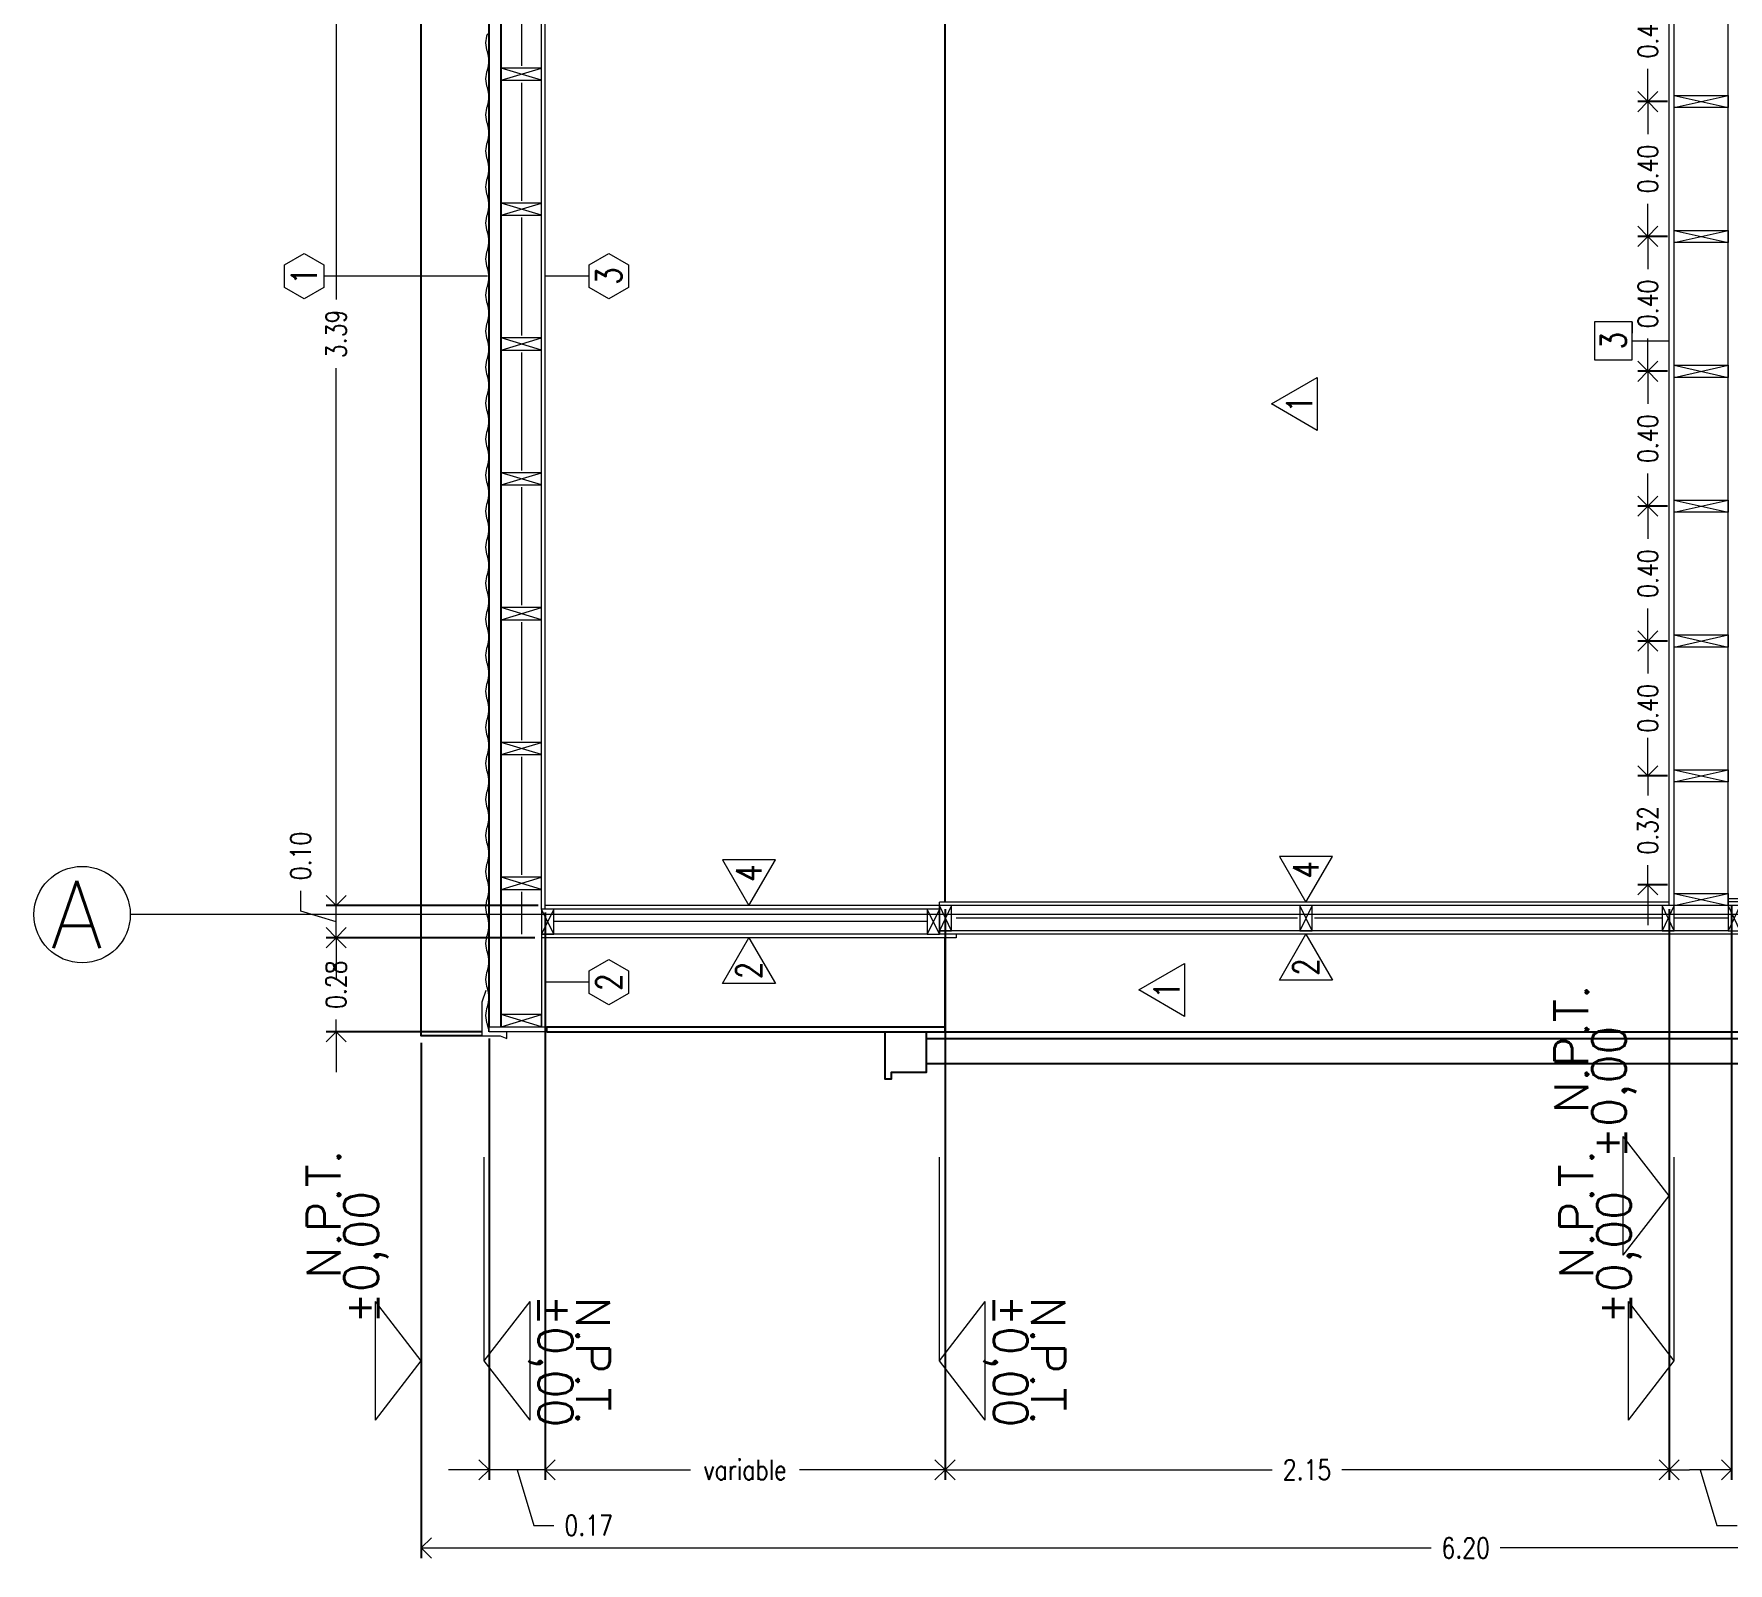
# Model space of a CAD drawing. Header units: metres. Extents: x -2 to 612, y -64 to 156.
# Drawn here: x 571.8 to 576.83, y 21.38 to 25.91 of the extents above; entities that cross this region are included whole.
import ezdxf
from ezdxf.enums import TextEntityAlignment as Align

# ---------------------------------------------------------------- set-up
doc = ezdxf.new("R2010")
doc.units = ezdxf.units.M
doc.header["$LTSCALE"] = 5
doc.header["$MEASUREMENT"] = 0
doc.linetypes.add('HIDDEN', pattern=[0.375, 0.25, -0.125])
doc.layers.get('0').update_dxf_attribs({"color": 30})
doc.layers.get('DEFPOINTS').update_dxf_attribs({"color": 210})
for name, color, linetype, lineweight in [('A-ANNO-DIMS', 3, 'Continuous', 18), ('A-ANNO-SYMB', 3, 'Continuous', 18), ('A-ANNO-TEXT', 3, 'Continuous', 18), ('A-DETL-MBND', 3, 'Continuous', 18), ('A-ELEV-MBE2', 4, 'Continuous', 25), ('A-WALL-PATT', 8, 'Continuous', 18), ('A-WALL-STUD', 3, 'Continuous', 18)]:
    doc.layers.add(name, color=color, linetype=linetype, lineweight=lineweight)
doc.styles.add('E-ROMANS', font='romans.shx', dxfattribs={"width": 0.8})
doc.dimstyles.new('E-0050_ARW_12', dxfattribs={"dimscale": 0.001, "dimtxt": 60, "dimasz": 60, "dimexe": 30, "dimexo": 20, "dimgap": 30, "dimtad": 0, "dimzin": 0, "dimdsep": 46, "dimtxsty": 'E-ROMANS', "dimblk": 'OPEN90', "dimcen": 30, "dimclrd": 256, "dimclre": 256, "dimclrt": 256, "dimadec": 0, "dimazin": 0, "dimtfac": 1, "dimtmove": 1, "dimatfit": 3, "dimldrblk": 'OPEN90', "dimfxl": 1, "dimtfill": 1, "dimtolj": 1, "dimtzin": 0, "dimlwd": -1, "dimarcsym": 0})

# ---------------------------------------------------------------- blocks, each defined once
blk = doc.blocks.new('_Open90')
at = {"color": 0, "linetype": 'ByBlock', "lineweight": -2}
for p, q in [((0, 0), (-1, 0)), ((-0.5, 0.5), (0, 0)), ((0, 0), (-0.5, -0.5))]:
    blk.add_line(p, q, dxfattribs=at)
blk = doc.blocks.new('*D898')
at = {"layer": 'A-ANNO-DIMS', "transparency": 16777216}
for p, q in [((576.5875, 23.7705), (576.5875, 23.8305)), ((576.5875, 23.7105), (576.5875, 23.6522)), ((576.5875, 23.3875), (576.5875, 23.4459)), ((576.5875, 23.3275), (576.5875, 23.2675))]:
    blk.add_line(p, q, dxfattribs=at)
at = {"layer": 'A-ANNO-DIMS', "lineweight": -2, "transparency": 16777216}
for p, q in [((576.6457, 23.7105), (576.5575, 23.7105)), ((576.6457, 23.3875), (576.5575, 23.3875))]:
    blk.add_line(p, q, dxfattribs=at)
at = {"layer": 'DEFPOINTS', "color": 0, "transparency": 16777216}
for p in [(576.5875, 23.7105), (576.6657, 23.7105), (576.6657, 23.3875)]:
    blk.add_point(p, dxfattribs=at)
at = {"layer": 'A-ANNO-DIMS', "transparency": 16777216, "xscale": 0.06, "yscale": 0.06, "zscale": 0.06}
for p, rotation in [((576.5875, 23.7105), 270), ((576.5875, 23.3875), 90)]:
    blk.add_blockref('_Open90', p, dxfattribs=dict(at, rotation=rotation))
at = {"layer": 'A-ANNO-DIMS', "transparency": 16777216, "insert": (576.5875, 23.549), "char_height": 0.06, "attachment_point": 5, "rotation": 90, "style": 'E-ROMANS', "bg_fill": 3, "box_fill_scale": 1.25, "bg_fill_color": 256, "bg_fill_true_color": 13158600, "bg_fill_transparency": 0}
blk.add_mtext('\\A1;0.32', dxfattribs=at)
blk = doc.blocks.new('*D899')
at = {"layer": 'A-ANNO-DIMS', "lineweight": -2, "transparency": 16777216}
for p, q in [((576.6457, 24.1105), (576.5575, 24.1105)), ((576.6457, 23.7105), (576.5575, 23.7105))]:
    blk.add_line(p, q, dxfattribs=at)
at = {"layer": 'A-ANNO-DIMS', "transparency": 16777216}
for p, q in [((576.5875, 24.0505), (576.5875, 24.0137)), ((576.5875, 23.7705), (576.5875, 23.8074))]:
    blk.add_line(p, q, dxfattribs=at)
at = {"layer": 'DEFPOINTS', "color": 0, "transparency": 16777216}
for p in [(576.5875, 24.1105), (576.6657, 24.1105), (576.6657, 23.7105)]:
    blk.add_point(p, dxfattribs=at)
at = {"layer": 'A-ANNO-DIMS', "transparency": 16777216, "xscale": 0.06, "yscale": 0.06, "zscale": 0.06}
for p, rotation in [((576.5875, 24.1105), 90), ((576.5875, 23.7105), 270)]:
    blk.add_blockref('_Open90', p, dxfattribs=dict(at, rotation=rotation))
at = {"layer": 'A-ANNO-DIMS', "transparency": 16777216, "insert": (576.5875, 23.9105), "char_height": 0.06, "attachment_point": 5, "rotation": 90, "style": 'E-ROMANS', "bg_fill": 3, "box_fill_scale": 1.25, "bg_fill_color": 256, "bg_fill_true_color": 13158600, "bg_fill_transparency": 0}
blk.add_mtext('\\A1;0.40', dxfattribs=at)
blk = doc.blocks.new('*D900')
at = {"layer": 'A-ANNO-DIMS', "lineweight": -2, "transparency": 16777216}
for p, q in [((576.6457, 24.5105), (576.5575, 24.5105)), ((576.6457, 24.1105), (576.5575, 24.1105))]:
    blk.add_line(p, q, dxfattribs=at)
at = {"layer": 'A-ANNO-DIMS', "transparency": 16777216}
for p, q in [((576.5875, 24.4505), (576.5875, 24.4137)), ((576.5875, 24.1705), (576.5875, 24.2074))]:
    blk.add_line(p, q, dxfattribs=at)
at = {"layer": 'DEFPOINTS', "color": 0, "transparency": 16777216}
for p in [(576.5875, 24.5105), (576.6657, 24.5105), (576.6657, 24.1105)]:
    blk.add_point(p, dxfattribs=at)
at = {"layer": 'A-ANNO-DIMS', "transparency": 16777216, "xscale": 0.06, "yscale": 0.06, "zscale": 0.06}
for p, rotation in [((576.5875, 24.5105), 90), ((576.5875, 24.1105), 270)]:
    blk.add_blockref('_Open90', p, dxfattribs=dict(at, rotation=rotation))
at = {"layer": 'A-ANNO-DIMS', "transparency": 16777216, "insert": (576.5875, 24.3105), "char_height": 0.06, "attachment_point": 5, "rotation": 90, "style": 'E-ROMANS', "bg_fill": 3, "box_fill_scale": 1.25, "bg_fill_color": 256, "bg_fill_true_color": 13158600, "bg_fill_transparency": 0}
blk.add_mtext('\\A1;0.40', dxfattribs=at)
blk = doc.blocks.new('*D901')
at = {"layer": 'A-ANNO-DIMS', "lineweight": -2, "transparency": 16777216}
for p, q in [((576.6457, 24.9105), (576.5575, 24.9105)), ((576.6457, 24.5105), (576.5575, 24.5105))]:
    blk.add_line(p, q, dxfattribs=at)
at = {"layer": 'A-ANNO-DIMS', "transparency": 16777216}
for p, q in [((576.5875, 24.8505), (576.5875, 24.8137)), ((576.5875, 24.5705), (576.5875, 24.6074))]:
    blk.add_line(p, q, dxfattribs=at)
at = {"layer": 'DEFPOINTS', "color": 0, "transparency": 16777216}
for p in [(576.5875, 24.9105), (576.6657, 24.9105), (576.6657, 24.5105)]:
    blk.add_point(p, dxfattribs=at)
at = {"layer": 'A-ANNO-DIMS', "transparency": 16777216, "xscale": 0.06, "yscale": 0.06, "zscale": 0.06}
for p, rotation in [((576.5875, 24.9105), 90), ((576.5875, 24.5105), 270)]:
    blk.add_blockref('_Open90', p, dxfattribs=dict(at, rotation=rotation))
at = {"layer": 'A-ANNO-DIMS', "transparency": 16777216, "insert": (576.5875, 24.7105), "char_height": 0.06, "attachment_point": 5, "rotation": 90, "style": 'E-ROMANS', "bg_fill": 3, "box_fill_scale": 1.25, "bg_fill_color": 256, "bg_fill_true_color": 13158600, "bg_fill_transparency": 0}
blk.add_mtext('\\A1;0.40', dxfattribs=at)
blk = doc.blocks.new('*D902')
at = {"layer": 'A-ANNO-DIMS', "lineweight": -2, "transparency": 16777216}
for p, q in [((576.6457, 25.3105), (576.5575, 25.3105)), ((576.6457, 24.9105), (576.5575, 24.9105))]:
    blk.add_line(p, q, dxfattribs=at)
at = {"layer": 'A-ANNO-DIMS', "transparency": 16777216}
for p, q in [((576.5875, 25.2505), (576.5875, 25.2137)), ((576.5875, 24.9705), (576.5875, 25.0074))]:
    blk.add_line(p, q, dxfattribs=at)
at = {"layer": 'DEFPOINTS', "color": 0, "transparency": 16777216}
for p in [(576.5875, 25.3105), (576.6657, 25.3105), (576.6657, 24.9105)]:
    blk.add_point(p, dxfattribs=at)
at = {"layer": 'A-ANNO-DIMS', "transparency": 16777216, "xscale": 0.06, "yscale": 0.06, "zscale": 0.06}
for p, rotation in [((576.5875, 25.3105), 90), ((576.5875, 24.9105), 270)]:
    blk.add_blockref('_Open90', p, dxfattribs=dict(at, rotation=rotation))
at = {"layer": 'A-ANNO-DIMS', "transparency": 16777216, "insert": (576.5875, 25.1105), "char_height": 0.06, "attachment_point": 5, "rotation": 90, "style": 'E-ROMANS', "bg_fill": 3, "box_fill_scale": 1.25, "bg_fill_color": 256, "bg_fill_true_color": 13158600, "bg_fill_transparency": 0}
blk.add_mtext('\\A1;0.40', dxfattribs=at)
blk = doc.blocks.new('*D903')
at = {"layer": 'A-ANNO-DIMS', "lineweight": -2, "transparency": 16777216}
for p, q in [((576.6457, 25.7105), (576.5575, 25.7105)), ((576.6457, 25.3105), (576.5575, 25.3105))]:
    blk.add_line(p, q, dxfattribs=at)
at = {"layer": 'A-ANNO-DIMS', "transparency": 16777216}
for p, q in [((576.5875, 25.6505), (576.5875, 25.6137)), ((576.5875, 25.3705), (576.5875, 25.4074))]:
    blk.add_line(p, q, dxfattribs=at)
at = {"layer": 'DEFPOINTS', "color": 0, "transparency": 16777216}
for p in [(576.5875, 25.7105), (576.6657, 25.7105), (576.6657, 25.3105)]:
    blk.add_point(p, dxfattribs=at)
at = {"layer": 'A-ANNO-DIMS', "transparency": 16777216, "xscale": 0.06, "yscale": 0.06, "zscale": 0.06}
for p, rotation in [((576.5875, 25.7105), 90), ((576.5875, 25.3105), 270)]:
    blk.add_blockref('_Open90', p, dxfattribs=dict(at, rotation=rotation))
at = {"layer": 'A-ANNO-DIMS', "transparency": 16777216, "insert": (576.5875, 25.5105), "char_height": 0.06, "attachment_point": 5, "rotation": 90, "style": 'E-ROMANS', "bg_fill": 3, "box_fill_scale": 1.25, "bg_fill_color": 256, "bg_fill_true_color": 13158600, "bg_fill_transparency": 0}
blk.add_mtext('\\A1;0.40', dxfattribs=at)
blk = doc.blocks.new('*D904')
at = {"layer": 'A-ANNO-DIMS', "lineweight": -2, "transparency": 16777216}
for p, q in [((576.6457, 26.1105), (576.5575, 26.1105)), ((576.6457, 25.7105), (576.5575, 25.7105))]:
    blk.add_line(p, q, dxfattribs=at)
at = {"layer": 'A-ANNO-DIMS', "transparency": 16777216}
for p, q in [((576.5875, 26.0505), (576.5875, 26.0137)), ((576.5875, 25.7705), (576.5875, 25.8074))]:
    blk.add_line(p, q, dxfattribs=at)
at = {"layer": 'DEFPOINTS', "color": 0, "transparency": 16777216}
for p in [(576.5875, 26.1105), (576.6657, 26.1105), (576.6657, 25.7105)]:
    blk.add_point(p, dxfattribs=at)
at = {"layer": 'A-ANNO-DIMS', "transparency": 16777216, "xscale": 0.06, "yscale": 0.06, "zscale": 0.06}
for p, rotation in [((576.5875, 26.1105), 90), ((576.5875, 25.7105), 270)]:
    blk.add_blockref('_Open90', p, dxfattribs=dict(at, rotation=rotation))
at = {"layer": 'A-ANNO-DIMS', "transparency": 16777216, "insert": (576.5875, 25.9105), "char_height": 0.06, "attachment_point": 5, "rotation": 90, "style": 'E-ROMANS', "bg_fill": 3, "box_fill_scale": 1.25, "bg_fill_color": 256, "bg_fill_true_color": 13158600, "bg_fill_transparency": 0}
blk.add_mtext('\\A1;0.40', dxfattribs=at)
blk = doc.blocks.new('*D1354')
at = {"layer": 'A-ANNO-DIMS', "lineweight": -2, "transparency": 16777216}
for p, q in [((576.6857, 27.6355), (579.9851, 27.6355)), ((579.1657, 23.3465), (579.9851, 23.3465))]:
    blk.add_line(p, q, dxfattribs=at)
at = {"layer": 'A-ANNO-DIMS', "transparency": 16777216}
for p, q in [((579.9551, 27.5755), (579.9551, 25.593)), ((579.9551, 23.4065), (579.9551, 25.389))]:
    blk.add_line(p, q, dxfattribs=at)
at = {"layer": 'DEFPOINTS', "color": 0, "transparency": 16777216}
for p in [(576.6657, 27.6355), (579.9551, 27.6355), (579.1457, 23.3465)]:
    blk.add_point(p, dxfattribs=at)
at = {"layer": 'A-ANNO-DIMS', "transparency": 16777216, "xscale": 0.06, "yscale": 0.06, "zscale": 0.06}
for p, rotation in [((579.9551, 27.6355), 90), ((579.9551, 23.3465), 270)]:
    blk.add_blockref('_Open90', p, dxfattribs=dict(at, rotation=rotation))
at = {"layer": 'A-ANNO-DIMS', "transparency": 16777216, "insert": (579.9551, 25.491), "char_height": 0.06, "attachment_point": 5, "rotation": 90, "style": 'E-ROMANS', "bg_fill": 3, "box_fill_scale": 1.25, "bg_fill_color": 256, "bg_fill_true_color": 13158600, "bg_fill_transparency": 0}
blk.add_mtext('\\A1;4.29', dxfattribs=at)
blk = doc.blocks.new('*D1358')
at = {"layer": 'A-ANNO-DIMS', "transparency": 16777216}
for p, q in [((572.696, 23.2905), (572.696, 23.3505)), ((572.696, 23.2305), (572.696, 23.1942)), ((572.696, 22.9515), (572.696, 22.9879)), ((572.696, 22.8915), (572.696, 22.8315))]:
    blk.add_line(p, q, dxfattribs=at)
at = {"layer": 'A-ANNO-DIMS', "lineweight": -2, "transparency": 16777216}
for p, q in [((573.2857, 23.2305), (572.666, 23.2305)), ((573.1297, 22.9515), (572.666, 22.9515))]:
    blk.add_line(p, q, dxfattribs=at)
at = {"layer": 'DEFPOINTS', "color": 0, "transparency": 16777216}
for p in [(572.696, 23.2305), (573.3057, 23.2305), (573.1497, 22.9515)]:
    blk.add_point(p, dxfattribs=at)
at = {"layer": 'A-ANNO-DIMS', "transparency": 16777216, "xscale": 0.06, "yscale": 0.06, "zscale": 0.06}
for p, rotation in [((572.696, 23.2305), 270), ((572.696, 22.9515), 90)]:
    blk.add_blockref('_Open90', p, dxfattribs=dict(at, rotation=rotation))
at = {"layer": 'A-ANNO-DIMS', "transparency": 16777216, "insert": (572.696, 23.091), "char_height": 0.06, "attachment_point": 5, "rotation": 90, "style": 'E-ROMANS', "bg_fill": 3, "box_fill_scale": 1.25, "bg_fill_color": 256, "bg_fill_true_color": 13158600, "bg_fill_transparency": 0}
blk.add_mtext('\\A1;0.28', dxfattribs=at)
blk = doc.blocks.new('*D1359')
at = {"layer": 'A-ANNO-DIMS', "transparency": 16777216}
for p, q in [((572.696, 23.3855), (572.696, 23.4455)), ((572.591, 23.3095), (572.591, 23.3695)), ((572.696, 23.2305), (572.696, 23.3255)), ((572.696, 23.2305), (572.696, 23.3255)), ((572.696, 23.278), (572.591, 23.3095)), ((572.696, 23.1705), (572.696, 23.1105))]:
    blk.add_line(p, q, dxfattribs=at)
at = {"layer": 'A-ANNO-DIMS', "lineweight": -2, "transparency": 16777216}
for p, q in [((573.2957, 23.3255), (572.666, 23.3255)), ((573.2857, 23.2305), (572.666, 23.2305))]:
    blk.add_line(p, q, dxfattribs=at)
at = {"layer": 'DEFPOINTS', "color": 0, "transparency": 16777216}
for p in [(572.696, 23.3255), (573.3157, 23.3255), (573.3057, 23.2305)]:
    blk.add_point(p, dxfattribs=at)
at = {"layer": 'A-ANNO-DIMS', "transparency": 16777216, "xscale": 0.06, "yscale": 0.06, "zscale": 0.06}
for p, rotation in [((572.696, 23.3255), 270), ((572.696, 23.2305), 90)]:
    blk.add_blockref('_Open90', p, dxfattribs=dict(at, rotation=rotation))
at = {"layer": 'A-ANNO-DIMS', "transparency": 16777216, "insert": (572.591, 23.4727), "char_height": 0.06, "attachment_point": 5, "rotation": 90, "style": 'E-ROMANS', "bg_fill": 3, "box_fill_scale": 1.25, "bg_fill_color": 256, "bg_fill_true_color": 13158600, "bg_fill_transparency": 0}
blk.add_mtext('\\A1;0.10', dxfattribs=at)
blk = doc.blocks.new('*D1360')
at = {"layer": 'A-ANNO-DIMS', "lineweight": -2, "transparency": 16777216}
for p, q in [((573.2857, 26.7175), (572.666, 26.7175)), ((573.2957, 23.3255), (572.666, 23.3255))]:
    blk.add_line(p, q, dxfattribs=at)
at = {"layer": 'A-ANNO-DIMS', "transparency": 16777216}
for p, q in [((572.696, 26.6575), (572.696, 25.1235)), ((572.696, 23.3855), (572.696, 24.9195))]:
    blk.add_line(p, q, dxfattribs=at)
at = {"layer": 'DEFPOINTS', "color": 0, "transparency": 16777216}
for p in [(572.696, 26.7175), (573.3057, 26.7175), (573.3157, 23.3255)]:
    blk.add_point(p, dxfattribs=at)
at = {"layer": 'A-ANNO-DIMS', "transparency": 16777216, "xscale": 0.06, "yscale": 0.06, "zscale": 0.06}
for p, rotation in [((572.696, 26.7175), 90), ((572.696, 23.3255), 270)]:
    blk.add_blockref('_Open90', p, dxfattribs=dict(at, rotation=rotation))
at = {"layer": 'A-ANNO-DIMS', "transparency": 16777216, "insert": (572.696, 25.0215), "char_height": 0.06, "attachment_point": 5, "rotation": 90, "style": 'E-ROMANS', "bg_fill": 3, "box_fill_scale": 1.25, "bg_fill_color": 256, "bg_fill_true_color": 13158600, "bg_fill_transparency": 0}
blk.add_mtext('\\A1;3.39', dxfattribs=at)
blk = doc.blocks.new('*D1367')
at = {"layer": 'A-ANNO-DIMS', "lineweight": -2, "transparency": 16777216}
for p, q in [((576.8357, 23.3265), (576.8357, 21.6222)), ((576.6507, 23.3155), (576.6507, 21.6222))]:
    blk.add_line(p, q, dxfattribs=at)
at = {"layer": 'A-ANNO-DIMS', "transparency": 16777216}
for p, q in [((576.7757, 21.6522), (576.7107, 21.6522)), ((576.7432, 21.6522), (576.7927, 21.4872)), ((576.7927, 21.4872), (576.8527, 21.4872))]:
    blk.add_line(p, q, dxfattribs=at)
at = {"layer": 'DEFPOINTS', "color": 0, "transparency": 16777216}
for p in [(576.6507, 23.3355), (576.8357, 23.3465), (576.6507, 21.6522)]:
    blk.add_point(p, dxfattribs=at)
at = {"layer": 'A-ANNO-DIMS', "transparency": 16777216, "xscale": 0.06, "yscale": 0.06, "zscale": 0.06, "rotation": 180}
blk.add_blockref('_Open90', (576.6507, 21.6522), dxfattribs=at)
at = {"layer": 'A-ANNO-DIMS', "transparency": 16777216, "xscale": 0.06, "yscale": 0.06, "zscale": 0.06}
blk.add_blockref('_Open90', (576.8357, 21.6522), dxfattribs=at)
at = {"layer": 'A-ANNO-DIMS', "transparency": 16777216, "insert": (576.9547, 21.4872), "char_height": 0.06, "attachment_point": 5, "style": 'E-ROMANS', "bg_fill": 3, "box_fill_scale": 1.25, "bg_fill_color": 256, "bg_fill_true_color": 13158600, "bg_fill_transparency": 0}
blk.add_mtext('\\A1;0.19', dxfattribs=at)
blk = doc.blocks.new('*D1368')
at = {"layer": 'A-ANNO-DIMS', "lineweight": -2, "transparency": 16777216}
for p, q in [((574.5025, 23.3155), (574.5025, 21.6222)), ((576.6507, 23.3155), (576.6507, 21.6222))]:
    blk.add_line(p, q, dxfattribs=at)
at = {"layer": 'A-ANNO-DIMS', "transparency": 16777216}
for p, q in [((574.5625, 21.6522), (575.4734, 21.6522)), ((576.5907, 21.6522), (575.6797, 21.6522))]:
    blk.add_line(p, q, dxfattribs=at)
at = {"layer": 'DEFPOINTS', "color": 0, "transparency": 16777216}
for p in [(574.5025, 23.3355), (576.6507, 23.3355), (574.5025, 21.6522)]:
    blk.add_point(p, dxfattribs=at)
at = {"layer": 'A-ANNO-DIMS', "transparency": 16777216, "xscale": 0.06, "yscale": 0.06, "zscale": 0.06, "rotation": 180}
blk.add_blockref('_Open90', (574.5025, 21.6522), dxfattribs=at)
at = {"layer": 'A-ANNO-DIMS', "transparency": 16777216, "xscale": 0.06, "yscale": 0.06, "zscale": 0.06}
blk.add_blockref('_Open90', (576.6507, 21.6522), dxfattribs=at)
at = {"layer": 'A-ANNO-DIMS', "transparency": 16777216, "insert": (575.5766, 21.6522), "char_height": 0.06, "attachment_point": 5, "style": 'E-ROMANS', "bg_fill": 3, "box_fill_scale": 1.25, "bg_fill_color": 256, "bg_fill_true_color": 13158600, "bg_fill_transparency": 0}
blk.add_mtext('\\A1;2.15', dxfattribs=at)
blk = doc.blocks.new('*D1369')
at = {"layer": 'A-ANNO-DIMS', "lineweight": -2, "transparency": 16777216}
for p, q in [((573.3157, 23.3055), (573.3157, 21.6222)), ((574.5025, 23.3155), (574.5025, 21.6222))]:
    blk.add_line(p, q, dxfattribs=at)
at = {"layer": 'A-ANNO-DIMS', "transparency": 16777216}
for p, q in [((573.3757, 21.6522), (573.7477, 21.6522)), ((574.4425, 21.6522), (574.0705, 21.6522))]:
    blk.add_line(p, q, dxfattribs=at)
at = {"layer": 'DEFPOINTS', "color": 0, "transparency": 16777216}
for p in [(573.3157, 23.3255), (574.5025, 23.3355), (573.3157, 21.6522)]:
    blk.add_point(p, dxfattribs=at)
at = {"layer": 'A-ANNO-DIMS', "transparency": 16777216, "xscale": 0.06, "yscale": 0.06, "zscale": 0.06, "rotation": 180}
blk.add_blockref('_Open90', (573.3157, 21.6522), dxfattribs=at)
at = {"layer": 'A-ANNO-DIMS', "transparency": 16777216, "xscale": 0.06, "yscale": 0.06, "zscale": 0.06}
blk.add_blockref('_Open90', (574.5025, 21.6522), dxfattribs=at)
at = {"layer": 'A-ANNO-DIMS', "transparency": 16777216, "insert": (573.9091, 21.6522), "char_height": 0.06, "attachment_point": 5, "style": 'E-ROMANS', "bg_fill": 3, "box_fill_scale": 1.25, "bg_fill_color": 256, "bg_fill_true_color": 13158600, "bg_fill_transparency": 0}
blk.add_mtext('\\A1;variable', dxfattribs=at)
blk = doc.blocks.new('*D781')
at = {"layer": 'A-ANNO-DIMS', "lineweight": -2, "transparency": 16777216}
for p, q in [((573.3157, 23.3055), (573.3157, 21.6222)), ((573.1497, 22.9315), (573.1497, 21.6222))]:
    blk.add_line(p, q, dxfattribs=at)
at = {"layer": 'A-ANNO-DIMS', "transparency": 16777216}
for p, q in [((573.0897, 21.6522), (573.0297, 21.6522)), ((573.3157, 21.6522), (573.1497, 21.6522)), ((573.3157, 21.6522), (573.1497, 21.6522)), ((573.2327, 21.6522), (573.2822, 21.4872)), ((573.3757, 21.6522), (573.4357, 21.6522)), ((573.2822, 21.4872), (573.3422, 21.4872))]:
    blk.add_line(p, q, dxfattribs=at)
at = {"layer": 'DEFPOINTS', "color": 0, "transparency": 16777216}
for p in [(573.3157, 23.3255), (573.1497, 22.9515), (573.1497, 21.6522)]:
    blk.add_point(p, dxfattribs=at)
at = {"layer": 'A-ANNO-DIMS', "transparency": 16777216, "xscale": 0.06, "yscale": 0.06, "zscale": 0.06}
blk.add_blockref('_Open90', (573.1497, 21.6522), dxfattribs=at)
at = {"layer": 'A-ANNO-DIMS', "transparency": 16777216, "xscale": 0.06, "yscale": 0.06, "zscale": 0.06, "rotation": 180}
blk.add_blockref('_Open90', (573.3157, 21.6522), dxfattribs=at)
at = {"layer": 'A-ANNO-DIMS', "transparency": 16777216, "insert": (573.4454, 21.4872), "char_height": 0.06, "attachment_point": 5, "style": 'E-ROMANS', "bg_fill": 3, "box_fill_scale": 1.25, "bg_fill_color": 256, "bg_fill_true_color": 13158600, "bg_fill_transparency": 0}
blk.add_mtext('\\A1;0.17', dxfattribs=at)
blk = doc.blocks.new('*D1372')
at = {"layer": 'A-ANNO-DIMS', "lineweight": -2, "transparency": 16777216}
for p, q in [((579.1457, 23.2415), (579.1457, 21.3905)), ((572.9487, 22.9191), (572.9487, 21.3905))]:
    blk.add_line(p, q, dxfattribs=at)
at = {"layer": 'A-ANNO-DIMS', "transparency": 16777216}
for p, q in [((573.0087, 21.4205), (575.9452, 21.4205)), ((579.0857, 21.4205), (576.1492, 21.4205))]:
    blk.add_line(p, q, dxfattribs=at)
at = {"layer": 'DEFPOINTS', "color": 0, "transparency": 16777216}
for p in [(579.1457, 23.2615), (572.9487, 22.9391), (572.9487, 21.4205)]:
    blk.add_point(p, dxfattribs=at)
at = {"layer": 'A-ANNO-DIMS', "transparency": 16777216, "xscale": 0.06, "yscale": 0.06, "zscale": 0.06, "rotation": 180}
blk.add_blockref('_Open90', (572.9487, 21.4205), dxfattribs=at)
at = {"layer": 'A-ANNO-DIMS', "transparency": 16777216, "xscale": 0.06, "yscale": 0.06, "zscale": 0.06}
blk.add_blockref('_Open90', (579.1457, 21.4205), dxfattribs=at)
at = {"layer": 'A-ANNO-DIMS', "transparency": 16777216, "insert": (576.0472, 21.4205), "char_height": 0.06, "attachment_point": 5, "style": 'E-ROMANS', "bg_fill": 3, "box_fill_scale": 1.25, "bg_fill_color": 256, "bg_fill_true_color": 13158600, "bg_fill_transparency": 0}
blk.add_mtext('\\A1;6.20', dxfattribs=at)

msp = doc.modelspace()

# ---------------------------------------------------------------- linework, layer by layer
at = {"layer": 'A-ANNO-SYMB', "linetype": 'HIDDEN'}
for p, q in [((572.94873, 21.97511), (572.94873, 22.57908)), ((573.13568, 21.97511), (573.13568, 22.57908)), ((574.48568, 21.97511), (574.48568, 22.57908)), ((576.66568, 21.97511), (576.66568, 22.57908))]:
    msp.add_line(p, q, dxfattribs=at)
at = {"layer": 'A-ANNO-SYMB'}
for points in [[(573.14029, 23.07371), (573.14029, 23.07371), (573.12792, 23.03905), (573.12792, 22.93905), (573.18292, 22.93905), (573.20292, 22.93154), (573.20292, 22.94905)], [(572.81286, 21.79908), (572.81286, 22.15115)]]:
    msp.add_lwpolyline(points, dxfattribs=at)
at = {"layer": 'A-ANNO-SYMB', "linetype": 'HIDDEN'}
msp.add_lwpolyline([(576.65068, 22.46506), (576.65068, 22.57908)], dxfattribs=at)
at = {"layer": 'A-ANNO-SYMB'}
msp.add_circle((571.94238, 23.29904), 0.14303, dxfattribs=at)
for centre, start, end in [((573.21277, 25.88453), 158.58135, 201.41865), ((573.07658, 25.83111), 338.58135, 21.41865), ((573.21277, 25.77769), 158.58135, 201.41865), ((573.07658, 25.72426), 338.58135, 21.41865), ((573.21277, 25.67084), 158.58135, 201.41865), ((573.07658, 25.61741), 338.58135, 21.41865), ((573.21277, 25.56399), 158.58135, 201.41865), ((573.07658, 25.51056), 338.58135, 21.41865), ((573.21277, 25.45714), 158.58135, 201.41865), ((573.07658, 25.40372), 338.58135, 21.41865), ((573.21277, 25.35029), 158.58135, 201.41865), ((573.07658, 25.29687), 338.58135, 21.41865), ((573.21277, 25.24344), 158.58135, 201.41865), ((573.07658, 25.19002), 338.58135, 21.41865), ((573.21277, 25.13659), 158.58135, 201.41865), ((573.07658, 25.08317), 338.58135, 21.41865), ((573.21277, 25.02974), 158.58135, 201.41865), ((573.07658, 24.97632), 338.58135, 21.41865), ((573.21277, 24.9229), 158.58135, 201.41865), ((573.07658, 24.86947), 338.58135, 21.41865), ((573.21277, 24.81605), 158.58135, 201.41865), ((573.07658, 24.76262), 338.58135, 21.41865), ((573.21277, 24.7092), 158.58135, 201.41865), ((573.07658, 24.65577), 338.58135, 21.41865), ((573.21277, 24.60235), 158.58135, 201.41865), ((573.07658, 24.54893), 338.58135, 21.41865), ((573.21277, 24.4955), 158.58135, 201.41865), ((573.07658, 24.44208), 338.58135, 21.41865), ((573.21277, 24.38865), 158.58135, 201.41865), ((573.07658, 24.33523), 338.58135, 21.41865), ((573.21277, 24.2818), 158.58135, 201.41865), ((573.07658, 24.22838), 338.58135, 21.41865), ((573.21277, 24.17496), 158.58135, 201.41865), ((573.07658, 24.12153), 338.58135, 21.41865), ((573.21277, 24.06811), 158.58135, 201.41865), ((573.07658, 24.01468), 338.58135, 21.41865), ((573.21277, 23.96126), 158.58135, 201.41865), ((573.07658, 23.90783), 338.58135, 21.41865), ((573.21277, 23.85441), 158.58135, 201.41865), ((573.07658, 23.80099), 338.58135, 21.41865), ((573.21277, 23.74756), 158.58135, 201.41865), ((573.07658, 23.69414), 338.58135, 21.41865), ((573.21277, 23.64071), 158.58135, 201.41865), ((573.07658, 23.58729), 338.58135, 21.41865), ((573.21277, 23.53386), 158.58135, 201.41865), ((573.07658, 23.48044), 338.58135, 21.41865), ((573.21277, 23.42702), 158.58135, 201.41865), ((573.07658, 23.37359), 338.58135, 21.41865), ((573.21277, 23.32017), 158.58135, 201.41865), ((573.07658, 23.26674), 338.58135, 21.41865), ((573.21277, 23.21332), 158.58135, 201.41865), ((573.07658, 23.15989), 338.58135, 21.41865), ((573.21277, 23.10647), 158.58135, 201.41865), ((573.07658, 23.05305), 338.58135, 21.41865), ((573.21277, 22.99962), 158.58135, 201.41865), ((573.07658, 22.9462), 4.18303, 21.41865)]:
    msp.add_arc(centre, 0.07315, start, end, dxfattribs=at)
at = {"layer": 'A-ANNO-TEXT'}
for p, q in [((573.14467, 25.19294), (572.65947, 25.19294)), ((573.44661, 25.19294), (573.31572, 25.19294)), ((573.44661, 23.09854), (573.31572, 23.09854))]:
    msp.add_line(p, q, dxfattribs=at)
for points in [[(572.65947, 25.15928), (572.60116, 25.12561), (572.54285, 25.15928), (572.54285, 25.2266), (572.60116, 25.26027), (572.65947, 25.2266)], [(573.56322, 25.15928), (573.50492, 25.12561), (573.44661, 25.15928), (573.44661, 25.2266), (573.50492, 25.26027), (573.56322, 25.2266)], [(575.47079, 24.81348), (575.60665, 24.89192), (575.60665, 24.73504)], [(573.9207, 23.32554), (573.99914, 23.4614), (573.84226, 23.4614)], [(575.57318, 23.33554), (575.65162, 23.4714), (575.49474, 23.4714)], [(573.9207, 23.23054), (573.99914, 23.09468), (573.84226, 23.09468)], [(575.57318, 23.24054), (575.65162, 23.10468), (575.49474, 23.10468)], [(573.56322, 23.06487), (573.50492, 23.03121), (573.44661, 23.06487), (573.44661, 23.1322), (573.50492, 23.16587), (573.56322, 23.1322)]]:
    msp.add_lwpolyline(points, close=True, dxfattribs=at)
at = {"layer": 'A-DETL-MBND'}
for p, q in [((573.30572, 23.31554), (573.30572, 26.72754)), ((573.31572, 23.31554), (573.31572, 26.71754)), ((576.65068, 23.33554), (574.48568, 23.33554)), ((576.65068, 23.32554), (574.48568, 23.32554)), ((573.30572, 23.24054), (573.30572, 22.96653)), ((573.31572, 23.23054), (573.31572, 22.96653))]:
    msp.add_line(p, q, dxfattribs=at)
for points in [[(576.65068, 23.32554), (576.65068, 27.63555)], [(576.66568, 23.32554), (576.66568, 27.63555)], [(576.82568, 23.32554), (576.82568, 27.62155)], [(574.48568, 23.31554), (574.48568, 23.32554), (573.31572, 23.32554)], [(574.48568, 23.32554), (574.48568, 23.33554)], [(576.82568, 23.34654), (579.14568, 23.34654)], [(579.14568, 23.33654), (576.82568, 23.33654)], [(574.44968, 23.31554), (573.34172, 23.31554)], [(574.44968, 23.24054), (573.30572, 23.24054)], [(574.53568, 23.24054), (574.53568, 23.23054), (573.30572, 23.23054)], [(576.82568, 23.25054), (574.48568, 23.25054)], [(576.91168, 23.25054), (576.91168, 23.24054), (574.48568, 23.24054)], [(574.48568, 23.25054), (574.48568, 23.24054)]]:
    msp.add_lwpolyline(points, dxfattribs=at)
at = {"layer": 'A-ELEV-MBE2'}
for p, q in [((574.50245, 23.33554), (574.50245, 26.06331)), ((574.50245, 22.95153), (574.50245, 23.23054)), ((574.50245, 22.95153), (579.27568, 22.95153))]:
    msp.add_line(p, q, dxfattribs=at)
for points in [[(573.14972, 22.96653), (573.14972, 30.54854)], [(573.18572, 22.96653), (573.18572, 30.49754)], [(573.32072, 22.96653), (574.50245, 22.96653)], [(573.32072, 22.95153), (574.50245, 22.95153)], [(574.32389, 22.95153), (574.32389, 22.81153), (574.34389, 22.81153), (574.34389, 22.83153), (574.44768, 22.83153), (574.44768, 22.95153)], [(574.44768, 22.93153), (579.27568, 22.93153)], [(579.27568, 22.85653), (574.44768, 22.85653)]]:
    msp.add_lwpolyline(points, dxfattribs=at)
at = {"layer": 'A-WALL-PATT', "ltscale": 0.15}
for p, q in [((573.24572, 26.16653), (573.24572, 25.81653)), ((573.24572, 25.76653), (573.24572, 25.41653)), ((573.24572, 25.36653), (573.24572, 25.01653)), ((573.24572, 24.96653), (573.24572, 24.61653)), ((573.24572, 24.56653), (573.24572, 24.21653)), ((573.24572, 24.16653), (573.24572, 23.81653)), ((573.24572, 23.76653), (573.24572, 23.41653)), ((573.24572, 23.36653), (573.24572, 23.24054))]:
    msp.add_line(p, q, dxfattribs=at)
at = {"layer": 'A-WALL-PATT', "ltscale": 0.1}
for p, q in [((574.44968, 23.27804), (573.34172, 23.27804)), ((575.54818, 23.28804), (574.53568, 23.28804))]:
    msp.add_line(p, q, dxfattribs=at)
at = {"layer": 'A-WALL-STUD'}
msp.add_lwpolyline([(573.14972, 22.96653), (573.30572, 22.96653), (573.32072, 22.96653), (573.32072, 22.95153), (573.14972, 22.95153), (573.14972, 22.96653)], dxfattribs=at)

# ---------------------------------------------------------------- texts
at = {"layer": 'A-ANNO-TEXT', "char_height": 0.075, "attachment_point": 5, "style": 'E-ROMANS'}
for s, insert, rotation in [('\\pi-0.45,l0.45,t0.45;1', (572.60116, 25.19294), 89.99952), ('\\pi-0.45,l0.45,t0.45;3', (573.50492, 25.19294), 89.99952), ('\\pi-0.45,l0.45,t0.45;1', (575.55404, 24.81348), 89.99952), ('\\pi-0.45,l0.45,t0.45;4', (573.9207, 23.42244), 90.00048), ('\\pi-0.45,l0.45,t0.45;4', (575.57318, 23.43244), 90.00048), ('\\pi-0.45,l0.45,t0.45;2', (573.9207, 23.13364), 89.99952), ('\\pi-0.45,l0.45,t0.45;2', (575.57318, 23.14364), 89.99952), ('\\pi-0.45,l0.45,t0.45;2', (573.50492, 23.09854), 89.99952)]:
    msp.add_mtext(s, dxfattribs=dict(at, insert=insert, rotation=rotation))
at = {"layer": 'A-ANNO-TEXT', "style": 'E-ROMANS'}
msp.add_attdef('A', text='0.00', height=0.2, dxfattribs=at).set_placement((571.9265, 23.29904), align=Align.MIDDLE_CENTER)
for tag, text, p in [('N.P.T.', 'N.', (572.73873, 22.41045)), ('%%P0,00', '0.00', (572.85032, 22.28228))]:
    msp.add_attdef(tag, text=text, height=0.1, rotation=90, dxfattribs=at).set_placement(p, align=Align.BOTTOM_CENTER)

# ---------------------------------------------------------------- next in the draw order: dimensions: what is measured, and where the dimension line sits
at = {"layer": 'A-ANNO-DIMS'}
dim = msp.add_linear_dim(base=(576.58747, 23.71054), p1=(576.66568, 23.38754), p2=(576.66568, 23.71054), angle=90, dimstyle='E-0050_ARW_12', dxfattribs=at)
dim.commit()
dim.dimension.update_dxf_attribs({"geometry": '*D898', "text_midpoint": (576.58747, 23.54904)})

# ---------------------------------------------------------------- next in the draw order: linework, layer by layer
at = {"layer": 'A-ANNO-SYMB'}
msp.add_line((580.69514, 23.29904), (572.08541, 23.29904), dxfattribs=at)
at = {"layer": 'A-WALL-PATT', "ltscale": 0.1}
for p, q in [((576.62968, 23.28804), (575.59818, 23.28804)), ((576.82568, 23.28804), (576.66568, 23.28804))]:
    msp.add_line(p, q, dxfattribs=at)

# ---------------------------------------------------------------- next in the draw order: dimensions: what is measured, and where the dimension line sits
at = {"layer": 'A-ANNO-DIMS'}
dim = msp.add_linear_dim(base=(576.58747, 24.11054), p1=(576.66568, 23.71054), p2=(576.66568, 24.11054), angle=90, dimstyle='E-0050_ARW_12', dxfattribs=at)
dim.commit()
dim.dimension.update_dxf_attribs({"geometry": '*D899', "text_midpoint": (576.58747, 23.91054)})

# ---------------------------------------------------------------- next in the draw order: dimensions: what is measured, and where the dimension line sits
for base, p1, p2, picture, middle in [((576.58747, 24.51054), (576.66568, 24.11054), (576.66568, 24.51054), '*D900', (576.58747, 24.31054)), ((572.69605, 23.23054), (573.14972, 22.95153), (573.30572, 23.23054), '*D1358', (572.69605, 23.09104))]:
    dim = msp.add_linear_dim(base=base, p1=p1, p2=p2, angle=90, dimstyle='E-0050_ARW_12', dxfattribs=at)
    dim.commit()
    dim.dimension.update_dxf_attribs({"geometry": picture, "text_midpoint": middle})

# ---------------------------------------------------------------- next in the draw order: dimensions: what is measured, and where the dimension line sits
for base, p1, p2, picture, middle in [((576.58747, 24.91054), (576.66568, 24.51054), (576.66568, 24.91054), '*D901', (576.58747, 24.71054)), ((572.6960492591, 23.3255397607), (573.3057244458, 23.2305397607), (573.3157244458, 23.3255397607), '*D1359', (572.5910492591, 23.3995397607))]:
    dim = msp.add_linear_dim(base=base, p1=p1, p2=p2, angle=90, dimstyle='E-0050_ARW_12', dxfattribs=at)
    dim.commit()
    dim.dimension.update_dxf_attribs({"geometry": picture, "text_midpoint": middle})

# ---------------------------------------------------------------- next in the draw order: dimensions: what is measured, and where the dimension line sits
for base, p1, p2, picture, middle in [((572.69605, 26.71754), (573.31572, 23.32554), (573.30572, 26.71754), '*D1360', (572.69605, 25.02154)), ((576.58747, 25.31054), (576.66568, 24.91054), (576.66568, 25.31054), '*D902', (576.58747, 25.11054))]:
    dim = msp.add_linear_dim(base=base, p1=p1, p2=p2, angle=90, dimstyle='E-0050_ARW_12', dxfattribs=at)
    dim.commit()
    dim.dimension.update_dxf_attribs({"geometry": picture, "text_midpoint": middle})

# ---------------------------------------------------------------- next in the draw order: linework, layer by layer
at = {"layer": 'A-ANNO-TEXT'}
msp.add_line((576.54148, 25.00122), (576.65068, 25.00122), dxfattribs=at)
msp.add_lwpolyline([(576.42898, 25.05747), (576.42898, 24.94497), (576.54148, 24.94497), (576.54148, 25.05747)], close=True, dxfattribs=at)
at = {"layer": 'A-WALL-STUD'}
for points in [[(573.18572, 25.80953), (573.18572, 25.77353), (573.30572, 25.77353), (573.30572, 25.80953)], [(573.18572, 25.40953), (573.18572, 25.37353), (573.30572, 25.37353), (573.30572, 25.40953)], [(573.18572, 25.00953), (573.18572, 24.97353), (573.30572, 24.97353), (573.30572, 25.00953)], [(573.18572, 24.60953), (573.18572, 24.57353), (573.30572, 24.57353), (573.30572, 24.60953)], [(573.18572, 24.20953), (573.18572, 24.17353), (573.30572, 24.17353), (573.30572, 24.20953)], [(573.18572, 23.80953), (573.18572, 23.77353), (573.30572, 23.77353), (573.30572, 23.80953)], [(573.18572, 23.40953), (573.18572, 23.37353), (573.30572, 23.37353), (573.30572, 23.40953)]]:
    msp.add_lwpolyline(points, close=True, dxfattribs=at)
for points in [[(573.18572, 25.77353), (573.30572, 25.80953)], [(573.30572, 25.77353), (573.18572, 25.80953)], [(573.18572, 25.37353), (573.30572, 25.40953)], [(573.30572, 25.37353), (573.18572, 25.40953)], [(573.18572, 24.97353), (573.30572, 25.00953)], [(573.30572, 24.97353), (573.18572, 25.00953)], [(573.18572, 24.57353), (573.30572, 24.60953)], [(573.30572, 24.57353), (573.18572, 24.60953)], [(573.18572, 24.17353), (573.30572, 24.20953)], [(573.30572, 24.17353), (573.18572, 24.20953)], [(573.18572, 23.77353), (573.30572, 23.80953)], [(573.30572, 23.77353), (573.18572, 23.80953)], [(573.18572, 23.37353), (573.30572, 23.40953)], [(573.30572, 23.37353), (573.18572, 23.40953)]]:
    msp.add_lwpolyline(points, dxfattribs=at)

# ---------------------------------------------------------------- next in the draw order: texts
at = {"layer": 'A-ANNO-TEXT', "insert": (576.48523, 25.00122), "char_height": 0.075, "attachment_point": 5, "rotation": 89.99952, "style": 'E-ROMANS'}
msp.add_mtext('\\pi-0.45,l0.45,t0.45;3', dxfattribs=at)

# ---------------------------------------------------------------- next in the draw order: dimensions: what is measured, and where the dimension line sits
at = {"layer": 'A-ANNO-DIMS'}
dim = msp.add_linear_dim(base=(576.58747, 25.71054), p1=(576.66568, 25.31054), p2=(576.66568, 25.71054), angle=90, dimstyle='E-0050_ARW_12', dxfattribs=at)
dim.commit()
dim.dimension.update_dxf_attribs({"geometry": '*D903', "text_midpoint": (576.58747, 25.51054)})

# ---------------------------------------------------------------- next in the draw order: dimensions: what is measured, and where the dimension line sits
dim = msp.add_linear_dim(base=(576.58747, 26.11055), p1=(576.66568, 25.71054), p2=(576.66568, 26.11055), angle=90, dimstyle='E-0050_ARW_12', dxfattribs=at)
dim.commit()
dim.dimension.update_dxf_attribs({"geometry": '*D904', "text_midpoint": (576.58747, 25.91054)})

# ---------------------------------------------------------------- next in the draw order: dimensions: what is measured, and where the dimension line sits
dim = msp.add_linear_dim(base=(579.95513, 27.63555), p1=(579.14568, 23.34654), p2=(576.66568, 27.63555), angle=90, dimstyle='E-0050_ARW_12', dxfattribs=at)
dim.commit()
dim.dimension.update_dxf_attribs({"geometry": '*D1354', "text_midpoint": (579.95513, 25.49105)})

# ---------------------------------------------------------------- next in the draw order: linework, layer by layer
at = {"layer": 'A-WALL-STUD'}
for points in [[(576.66568, 25.72854), (576.82568, 25.72854), (576.82568, 25.69254), (576.66568, 25.69254), (576.66568, 25.72854)], [(576.66568, 25.69254), (576.82568, 25.72854)], [(576.66568, 25.72854), (576.82568, 25.69254)], [(576.66568, 25.32854), (576.82568, 25.32854), (576.82568, 25.29254), (576.66568, 25.29254), (576.66568, 25.32854)], [(576.66568, 25.29254), (576.82568, 25.32854)], [(576.66568, 25.32854), (576.82568, 25.29254)], [(576.66568, 24.92854), (576.82568, 24.92854), (576.82568, 24.89254), (576.66568, 24.89254), (576.66568, 24.92854)], [(576.66568, 24.89254), (576.82568, 24.92854)], [(576.66568, 24.92854), (576.82568, 24.89254)], [(576.66568, 24.52854), (576.82568, 24.52854), (576.82568, 24.49254), (576.66568, 24.49254), (576.66568, 24.52854)], [(576.66568, 24.49254), (576.82568, 24.52854)], [(576.66568, 24.52854), (576.82568, 24.49254)], [(576.66568, 24.12854), (576.82568, 24.12854), (576.82568, 24.09254), (576.66568, 24.09254), (576.66568, 24.12854)], [(576.66568, 24.09254), (576.82568, 24.12854)], [(576.66568, 24.12854), (576.82568, 24.09254)], [(576.66568, 23.72854), (576.82568, 23.72854), (576.82568, 23.69254), (576.66568, 23.69254), (576.66568, 23.72854)], [(576.66568, 23.69254), (576.82568, 23.72854)], [(576.66568, 23.72854), (576.82568, 23.69254)]]:
    msp.add_lwpolyline(points, dxfattribs=at)

# ---------------------------------------------------------------- next in the draw order: dimensions: what is measured, and where the dimension line sits
at = {"layer": 'A-ANNO-DIMS'}
dim = msp.add_linear_dim(base=(576.6506799556, 21.6522390138), p1=(576.8356799556, 23.3465440483), p2=(576.6506799556, 23.3355397607), angle=180, dimstyle='E-0050_ARW_12', dxfattribs=at)
dim.commit()
dim.dimension.update_dxf_attribs({"geometry": '*D1367', "text_midpoint": (576.8826799556, 21.4872390138)})

# ---------------------------------------------------------------- next in the draw order: dimensions: what is measured, and where the dimension line sits
dim = msp.add_linear_dim(base=(574.50245, 21.65224), p1=(576.65068, 23.33554), p2=(574.50245, 23.33554), angle=180, dimstyle='E-0050_ARW_12', dxfattribs=at)
dim.commit()
dim.dimension.update_dxf_attribs({"geometry": '*D1368', "text_midpoint": (575.57657, 21.65224)})

# ---------------------------------------------------------------- next in the draw order: linework, layer by layer
at = {"layer": 'A-WALL-STUD'}
for points in [[(576.66568, 23.36154), (576.82568, 23.36154), (576.82568, 23.32554), (576.66568, 23.32554), (576.66568, 23.36154)], [(576.66568, 23.32554), (576.82568, 23.36154)], [(576.66568, 23.36154), (576.82568, 23.32554)]]:
    msp.add_lwpolyline(points, dxfattribs=at)

# ---------------------------------------------------------------- next in the draw order: dimensions: what is measured, and where the dimension line sits
at = {"layer": 'A-ANNO-DIMS'}
dim = msp.add_linear_dim(base=(573.31572, 21.65224), p1=(574.50245, 23.33554), p2=(573.31572, 23.32554), angle=180, text='variable', dimstyle='E-0050_ARW_12', dxfattribs=at)
dim.commit()
dim.dimension.update_dxf_attribs({"geometry": '*D1369', "text_midpoint": (573.90909, 21.65224)})

# ---------------------------------------------------------------- next in the draw order: dimensions: what is measured, and where the dimension line sits
dim = msp.add_linear_dim(base=(573.14972, 21.65224), p1=(573.31572, 23.32554), p2=(573.14972, 22.95153), angle=180, dimstyle='E-0050_ARW_12', dxfattribs=at)
dim.commit()
dim.dimension.update_dxf_attribs({"geometry": '*D781', "text_midpoint": (573.37222, 21.48724)})

# ---------------------------------------------------------------- next in the draw order: linework, layer by layer
at = {"layer": 'A-ELEV-MBE2'}
msp.add_lwpolyline([(573.12792, 22.93905), (572.94873, 22.93905), (572.94873, 30.56102), (573.12792, 30.56102)], dxfattribs=at)

# ---------------------------------------------------------------- next in the draw order: dimensions: what is measured, and where the dimension line sits
at = {"layer": 'A-ANNO-DIMS'}
dim = msp.add_linear_dim(base=(572.94873, 21.42046), p1=(579.14568, 23.26154), p2=(572.94873, 22.93905), angle=180, dimstyle='E-0050_ARW_12', dxfattribs=at)
dim.commit()
dim.dimension.update_dxf_attribs({"geometry": '*D1372', "text_midpoint": (576.04721, 21.42046)})

# ---------------------------------------------------------------- next in the draw order: linework, layer by layer
at = {"layer": 'A-ANNO-SYMB'}
for points in [[(576.51481, 22.28903), (576.51481, 22.6411)], [(576.51481, 22.28903), (576.65068, 22.46506), (576.51481, 22.6411)], [(572.81286, 21.79908), (572.94873, 21.97511), (572.81286, 22.15115)], [(573.27155, 21.79908), (573.13568, 21.97511), (573.27155, 22.15115)], [(573.27155, 21.79908), (573.27155, 22.15115)], [(574.62155, 21.79908), (574.48568, 21.97511), (574.62155, 22.15115)], [(574.62155, 21.79908), (574.62155, 22.15115)], [(576.52981, 21.79908), (576.52981, 22.15115)], [(576.52981, 21.79908), (576.66568, 21.97511), (576.52981, 22.15115)]]:
    msp.add_lwpolyline(points, dxfattribs=at)
at = {"layer": 'A-ANNO-TEXT'}
msp.add_lwpolyline([(575.07735, 23.07553), (575.21321, 23.15397), (575.21321, 22.99709)], close=True, dxfattribs=at)
at = {"layer": 'A-WALL-STUD'}
for p, q in [((574.52168, 23.25054), (574.48568, 23.32554)), ((574.52168, 23.32554), (574.48568, 23.25054)), ((575.59118, 23.25054), (575.55518, 23.32554)), ((575.59118, 23.32554), (575.55518, 23.25054)), ((576.66568, 23.25054), (576.62968, 23.32554)), ((576.66568, 23.32554), (576.62968, 23.25054)), ((576.86168, 23.25054), (576.82568, 23.32554)), ((576.86168, 23.32554), (576.82568, 23.25054)), ((573.34172, 23.24054), (573.30572, 23.31554)), ((573.34172, 23.31554), (573.30572, 23.24054)), ((574.48568, 23.24054), (574.44968, 23.31554)), ((574.48568, 23.31554), (574.44968, 23.24054))]:
    msp.add_line(p, q, dxfattribs=at)
for points in [[(574.52168, 23.25054), (574.52168, 23.32554), (574.48568, 23.32554), (574.48568, 23.25054)], [(575.59118, 23.25054), (575.59118, 23.32554), (575.55518, 23.32554), (575.55518, 23.25054)], [(576.66568, 23.25054), (576.66568, 23.32554), (576.62968, 23.32554), (576.62968, 23.25054)], [(576.86168, 23.25054), (576.86168, 23.32554), (576.82568, 23.32554), (576.82568, 23.25054)], [(573.34172, 23.24054), (573.34172, 23.31554), (573.30572, 23.31554), (573.30572, 23.24054)], [(574.48568, 23.24054), (574.48568, 23.31554), (574.44968, 23.31554), (574.44968, 23.24054)], [(573.18572, 23.00253), (573.18572, 22.96653), (573.30572, 22.96653), (573.30572, 23.00253)]]:
    msp.add_lwpolyline(points, close=True, dxfattribs=at)
for points in [[(573.18572, 22.96653), (573.30572, 23.00253)], [(573.30572, 22.96653), (573.18572, 23.00253)]]:
    msp.add_lwpolyline(points, dxfattribs=at)

# ---------------------------------------------------------------- next in the draw order: texts
at = {"layer": 'A-ANNO-TEXT', "insert": (575.16061, 23.07553), "char_height": 0.075, "attachment_point": 5, "rotation": 89.99952, "style": 'E-ROMANS'}
msp.add_mtext('\\pi-0.45,l0.45,t0.45;1', dxfattribs=at)
at = {"layer": 'A-ANNO-TEXT', "style": 'E-ROMANS'}
for tag, text, rotation, p in [('N.P.T.', 'N.', 90, (576.44068, 22.9004)), ('%%P0,00', '0.00', 90, (576.55227, 22.77222)), ('N.P.T.', 'N.', 90, (576.45568, 22.41045)), ('%%P0,00', '0.00', 90, (576.56727, 22.28228)), ('%%P0,00', '0.00', 270, (573.26688, 21.97511)), ('N.P.T.', 'N.', 270, (573.37847, 21.97511)), ('%%P0,00', '0.00', 270, (574.61688, 21.97511)), ('N.P.T.', 'N.', 270, (574.72847, 21.97511))]:
    msp.add_attdef(tag, text=text, height=0.1, rotation=rotation, dxfattribs=at).set_placement(p, align=Align.BOTTOM_CENTER)

doc.saveas('drawing.dxf')
